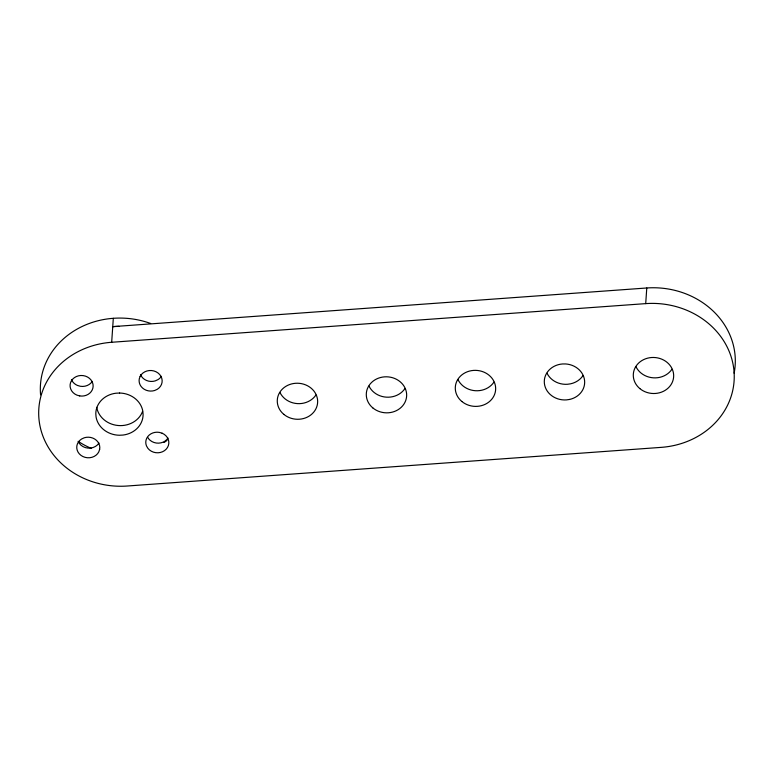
<?xml version="1.0" encoding="UTF-8"?>
<svg xmlns="http://www.w3.org/2000/svg" width="774" height="774" viewBox="0 0 774 774"><rect width="100%" height="100%" fill="white"/><g stroke="black" fill="none" stroke-linecap="round" stroke-linejoin="round"><path stroke-width="1.16" d="M111.679 342.272L645.71 303.621A80.806 72.059 3.9 0 1 733.868 369.672A80.806 72.059 3.9 0 1 661.248 447.362L127.226 486.014A80.806 72.059 3.9 0 1 39.058 419.963A80.806 72.059 3.9 0 1 111.679 342.272L113.314 318.308M645.71 303.621L646.774 287.986L112.752 326.638A80.806 72.059 3.9 0 1 119.08 326.405M147.863 437.513L148.569 438.713A11.542 10.294 3.9 0 0 168.006 438.065M404.937 388.567A20.201 18.015 3.9 0 1 386.303 397.159A20.201 18.015 3.9 0 1 369.014 386.12M40.587 394.866A80.806 72.059 3.9 0 1 150.659 323.493M582.948 375.68A20.201 18.015 3.9 0 1 570.602 383.817L567.487 384.272A20.201 18.015 3.9 0 1 547.024 373.232M315.927 395.011A20.201 18.015 3.9 0 1 297.303 403.602A20.201 18.015 3.9 0 1 280.014 392.563M166.981 440.464A72.146 64.339 3.9 0 1 164.001 442.505M91.555 448.485A72.146 64.339 3.9 0 1 78.822 441.741M493.938 382.124A20.201 18.015 3.9 0 1 475.313 390.715A20.201 18.015 3.9 0 1 458.024 379.676M671.948 369.246A20.201 18.015 3.9 0 1 653.324 377.828A20.201 18.015 3.9 0 1 636.034 366.799M646.774 287.986A80.806 72.059 3.9 0 1 734.139 373.213M98.975 443.057A11.542 10.294 3.9 0 1 88.033 448.107A11.542 10.294 3.9 0 1 78.126 441.315M142.551 411.478A23.665 21.101 3.9 0 1 118.093 425.507A23.665 21.101 3.9 0 1 96.721 407.337M161.331 376.358A11.542 10.294 3.9 0 1 157.993 379.628L155.332 380.856A11.542 10.294 3.9 0 1 140.481 374.606M92.309 381.35A11.542 10.294 3.9 0 1 80.361 386.274L77.477 385.452A11.542 10.294 3.9 0 1 71.46 379.608M99.653 449.346L98.772 451.91A11.542 10.294 3.9 0 1 80.941 455.344A11.542 10.294 3.9 0 1 81.57 439.022L84.231 437.794A11.542 10.294 3.9 0 1 99.653 449.346M140.133 376.377L139.252 378.931A11.542 10.294 3.9 0 0 154.674 390.493L157.335 389.264A11.542 10.294 3.9 0 0 157.964 372.942A11.542 10.294 3.9 0 0 140.133 376.377M569.538 399.452L566.423 399.897A20.201 18.015 3.9 0 1 544.383 383.391A20.201 18.015 3.9 0 1 562.534 363.964L565.697 363.954A20.201 18.015 3.9 0 1 584.573 380.479A20.201 18.015 3.9 0 1 569.538 399.452M119.612 393.028L115.916 393.221A23.665 21.101 3.9 0 0 95.802 413.664L96.063 416.973A23.665 21.101 3.9 0 0 119.293 435.249L122.989 435.065A23.665 21.101 3.9 0 0 143.103 414.612L142.842 411.304A23.665 21.101 3.9 0 0 119.612 393.028M79.703 395.92L76.82 395.088A11.542 10.294 3.9 0 1 72.698 379.115A11.542 10.294 3.9 0 1 90.993 379.928L92.406 382.327A11.542 10.294 3.9 0 1 79.703 395.92M162.085 433.188L159.202 432.366A11.542 10.294 3.9 0 0 146.499 445.959L147.911 448.349A11.542 10.294 3.9 0 0 166.207 449.172A11.542 10.294 3.9 0 0 162.085 433.188M372.836 407.917A20.201 18.015 3.9 0 0 406.186 398.987A20.201 18.015 3.9 0 0 380.392 377.548A20.201 18.015 3.9 0 0 372.836 407.917M283.826 414.361A20.201 18.015 3.9 0 0 317.176 405.431A20.201 18.015 3.9 0 0 291.382 383.981A20.201 18.015 3.9 0 0 283.826 414.361M639.846 388.596A20.201 18.015 3.9 0 0 673.196 379.657A20.201 18.015 3.9 0 0 647.403 358.217A20.201 18.015 3.9 0 0 639.846 388.596M461.836 401.474A20.201 18.015 3.9 0 0 495.186 392.544A20.201 18.015 3.9 0 0 469.392 371.104A20.201 18.015 3.9 0 0 461.836 401.474"/></g></svg>
